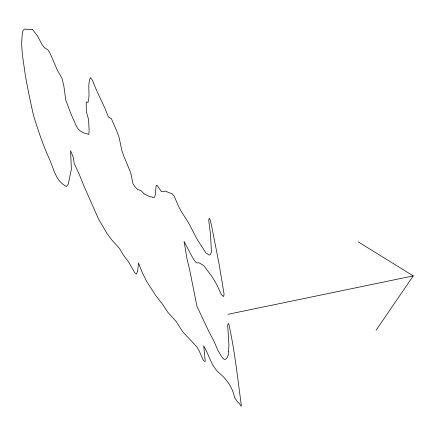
<?xml version="1.0" encoding="UTF-8"?>
<svg xmlns="http://www.w3.org/2000/svg" width="435" height="435" viewBox="0 0 435 435"><rect width="100%" height="100%" fill="white"/><g stroke="black" fill="none" stroke-linecap="round" stroke-linejoin="round"><path stroke-width="0.65" d="M376.09 330.241L413.25 275.893L358.184 241.844M227.956 314.309L413.25 275.893M228.598 351.301L228.587 354.938L227.891 355.569L227.505 357.178L225.966 358.951L225.096 359.435L224.199 359.272L222.954 358.299L221.018 355.699L217.821 350.164L214.069 341.355L208.751 331.301L196.979 306.365L189.453 268.873L187.034 258.814L184.043 241.376L193.216 258.803L196.218 262.631L197.099 263.001L198.811 262.675L203.683 265.529L211.274 275.616L214.357 280.412L217.098 285.289L221.453 294.767L223.726 296.545L224.068 294.065L219.088 263.991L211.279 224.27L209.975 219.338L209.175 218.25L208.729 220.132L210.562 235.123L211.437 252.153L210.279 254.682L209.442 255.144L206 253.034L197.137 239.359L188.833 223.329L181.129 211.209L178.453 206.114L174.299 196.392L171.879 193.483L169.302 192.857L165.42 191.074L163.168 191.732L161.363 191.563L157.312 185.593L156.279 185.245C155.349 189.258 156.132 193.7 154.447 197.425L153.463 197.691L152.081 196.963L150.086 196.832L144.202 193.912L140.973 190.557L137.677 189.617L134.774 186.506L133.023 183.929L130.663 172.505L123.768 156.105L121.784 150.113L119.087 137.34L117.211 132.202L111.425 118.744L108.44 117.042L104.59 107.489L96.554 90.311L92.231 79.909L90.355 77.707C87.065 85.483 90.534 94.455 87.968 102.415L86.222 101.937L86.32 111.806L88.533 119.266L89.126 130.223L88.843 134.42L83.955 132.985L79.975 130.799L77.756 128.553L75.723 124.736L70.883 113.693L65.783 100.11L63.885 86.217L62.009 78.338L57.431 70.345L50.242 53.635L48.1 50.079L44.169 47.431L42.048 44.522L37.263 35.496L32.266 29.254L27.911 29.64L25.045 28.96L23.088 30.211C19.749 44.854 23.365 60.079 25.246 74.706C27.601 88.229 30.39 101.676 33.413 115.068C37.997 130.234 43.125 145.317 49.693 159.737C53.994 169.585 55.821 181.183 66.473 186.452L68.295 184.119L71.362 169.193L70.59 150.657L73.113 156.861L74.249 163.609L79.126 174.136L84.037 186.191L98.517 219.001L106.885 233.274L111.545 239.652L119.598 248.554L123.29 254.992L128.722 262.12L134.736 272.74L136.459 274.034L137.618 271.299L138.515 263.012L142.49 273.017L146.426 280.966L155.529 295.283L162.418 304.081L167.867 312.335L176.278 321.617L182.809 331.894L196.848 346.798L199.268 351.04L203.118 359.865L204.184 361.213L205.266 361.387L203.7 345.885C209.072 354.862 211.192 366.129 219.381 373.17C226.901 379.255 232.85 388.102 234.644 397.764L237.793 402.25L239.669 403.734L240.696 406.04L241.409 405.92C237.602 378.352 234.775 350.583 228.674 323.39L227.652 324.95L228.935 344.89L228.598 351.301"/></g></svg>
